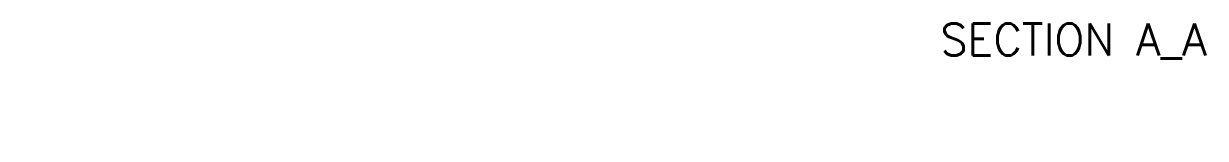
# Model space of a CAD drawing. Extents: x 0 to 160756, y 0 to 229247.
# Drawn here: x 40607 to 48058, y 68125 to 68848 of the extents above; entities that cross this region are included whole.
import ezdxf
from ezdxf.enums import TextEntityAlignment as Align
from ezdxf.xclip import XClip

# ---------------------------------------------------------------- set-up
doc = ezdxf.new("R2010")
doc.units = 0
doc.header["$LTSCALE"] = 10
doc.header["$XCLIPFRAME"] = 2
for name, pattern in [('H12設備棟3F$0$CENTERK3', [2.749, 2.5, -0.083, 0.083, -0.083]), ('H12設備棟3F$0$CENTERK5', [6.916, 6.667, -0.083, 0.083, -0.083]), ('H12設備棟3F$0$HIDDEN', [0.375, 0.25, -0.125])]:
    doc.linetypes.add(name, pattern=pattern)
for name, color, linetype in [('H12設備棟3F$0$ARC-BEAM', 252, 'H12設備棟3F$0$HIDDEN'), ('H12設備棟3F$0$H-SIN', 252, 'H12設備棟3F$0$CENTERK5'), ('H12設備棟3F$0$K-SIN', 252, 'H12設備棟3F$0$CENTERK3'), ('XCM7P30CDA$0$G-SCOPE-TEXT', 252, 'Continuous')]:
    doc.layers.add(name, color=color, linetype=linetype)
doc.styles.add('XCM7P30CDA$0$aa-txt', font='simplex.shx', dxfattribs={"width": 0.8, "bigfont": 'chineset.shx'})

# ---------------------------------------------------------------- blocks, each defined once
blk = doc.blocks.new('H12設備棟3F')
at = {"layer": 'H12設備棟3F$0$ARC-BEAM'}
blk.add_line((45535.2, 68625.3), (53735.2, 68625.3), dxfattribs=at)
at = {"layer": 'H12設備棟3F$0$H-SIN', "lineweight": 5}
blk.add_line((10462.6, 68425.3), (81271.4, 68425.3), dxfattribs=at)
at = {"layer": 'H12設備棟3F$0$K-SIN', "lineweight": 5}
blk.add_line((80531.4, 68125.3), (11677.6, 68125.3), dxfattribs=at)
blk = doc.blocks.new('XCM7P30CDA')
at = {"layer": 'XCM7P30CDA$0$G-SCOPE-TEXT', "style": 'XCM7P30CDA$0$aa-txt'}
blk.add_text('SECTION A_A', height=200, dxfattribs=at).set_placement((46386.2, 68747.8), align=Align.MIDDLE_LEFT)

msp = doc.modelspace()

# ---------------------------------------------------------------- block references
msp.add_blockref('XCM7P30CDA', (0, 0))
ref = msp.add_blockref('H12設備棟3F', (0, 0))
XClip(ref).set_block_clipping_path([(52480.8428845762, 60066.8604644329), (84559.6547477046, 105824.4625800119)])

doc.saveas('drawing.dxf')
